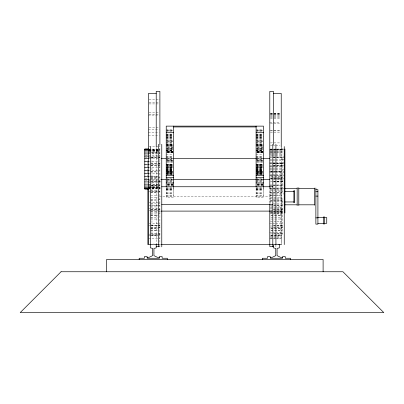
<?xml version="1.0" encoding="UTF-8"?>
<svg xmlns="http://www.w3.org/2000/svg" width="404" height="404" viewBox="0 0 404 404"><rect width="100%" height="100%" fill="white"/><g stroke="black" fill="none" stroke-linecap="round" stroke-linejoin="round"><path stroke-width="0.3" stroke-dasharray="2.02 1.52" d="M149.056 99.773L159.893 99.773M149.056 102.732L159.292 102.732M149.056 103.924L159.292 103.924M149.056 112.347L159.292 112.347M270.392 113.256L280.022 113.256M270.392 113.61L280.022 113.61M270.392 113.736L280.022 113.736M149.056 114.241L159.292 114.241M270.392 114.307L280.022 114.307M270.392 114.423L280.022 114.423M148.455 115.069L159.292 115.069M270.392 115.342L280.022 115.342M270.392 116.433L280.022 116.433M270.392 117.695L280.022 117.695M270.392 118.614L280.022 118.614M269.791 122.67L280.022 122.67M270.392 123.619L280.022 123.619M149.056 127.3L159.292 127.3M166.226 129.639L172.968 129.639M256.101 129.639L262.842 129.639M148.455 129.765L159.292 129.765M270.392 130.169L280.022 130.169M167.448 130.452L173.579 130.452M257.328 130.452L263.459 130.452M166.226 130.618L172.968 130.618M256.101 130.618L262.842 130.618M166.226 130.78L172.968 130.78M256.101 130.78L262.842 130.78M270.392 130.896L280.022 130.896M166.226 131.76L172.968 131.76M256.101 131.76L262.842 131.76M148.455 132.527L159.292 132.527M270.392 132.638L280.022 132.643M166.226 134.083L172.968 134.083M256.101 134.083L262.842 134.083M166.226 134.537L172.968 134.537M256.101 134.537L262.842 134.537M166.226 134.734L172.968 134.734M256.101 134.734L262.842 134.734M166.226 135.113L172.968 135.113M256.101 135.113L262.842 135.113M166.226 135.764L172.968 135.764M256.101 135.764L262.842 135.764M148.455 135.82L159.292 135.82M166.226 135.845L172.968 135.845M256.101 135.845L262.842 135.845M166.226 136.335L172.968 136.335M256.101 136.335L262.842 136.335M166.226 136.744L173.579 136.744M256.101 136.744L263.459 136.744M166.226 137.153L172.968 137.153M256.101 137.153L262.842 137.153M166.226 137.234L172.968 137.234M256.101 137.234L262.842 137.234M166.226 137.4L172.968 137.4M256.101 137.4L262.842 137.4M166.226 138.133L172.968 138.133M256.101 138.133L262.842 138.133M166.226 138.951L172.968 138.951M256.101 138.951L262.842 138.951M166.226 139.032L172.968 139.032M256.101 139.032L262.842 139.032M166.226 140.496L172.968 140.496M256.101 140.496L262.842 140.496M166.226 140.829L172.968 140.829M256.101 140.829L262.842 140.829M167.448 140.996L172.968 140.996M257.328 140.996L262.842 140.996M166.226 141.148L172.968 141.148M256.101 141.148L262.842 141.148M167.448 141.668L172.968 141.668M257.328 141.668L262.842 141.668M166.226 142.127L172.968 142.127M256.101 142.127L262.842 142.127M166.226 142.708L172.968 142.708M256.101 142.708L262.842 142.708M270.392 142.9L280.022 142.9M166.226 143.445L172.968 143.445M256.101 143.445L262.842 143.445M166.226 144.102L173.579 144.102M256.101 144.102L263.459 144.102M166.226 144.592L172.968 144.556M256.101 144.592L262.842 144.556M166.226 144.672L172.968 144.672M256.101 144.672L262.842 144.672M167.448 144.915L172.968 144.915M257.328 144.915L262.842 144.915M166.226 145.081L172.968 145.081M256.101 145.081L262.842 145.081M167.448 145.162L172.968 145.162M257.328 145.162L262.842 145.162M166.226 145.243L172.968 145.243M256.101 145.243L262.842 145.243M166.226 145.733L173.579 145.733M256.101 145.733L263.459 145.733M270.392 145.768L272.195 145.768M272.801 145.768L275.21 145.768M275.811 145.768L280.022 145.768M167.448 146.142L172.968 146.142M257.328 146.142L262.842 146.142M149.056 146.238L159.893 146.238M166.226 146.793L172.968 146.793M256.101 146.793L262.842 146.793M167.448 147.369L172.968 147.369M257.328 147.369L262.842 147.369M167.448 147.778L172.968 147.778M257.328 147.778L262.842 147.778M166.226 148.187L172.968 148.187M256.101 148.187L262.842 148.187M167.448 148.591L172.968 148.591M257.328 148.591L262.842 148.591M166.226 148.758L172.968 148.758M256.101 148.758L262.842 148.758M167.448 149L172.968 149M257.328 149L262.842 149M281.229 149L284.29 149M270.392 149.071L273.402 149.071M274.003 149.071L276.412 149.071M277.013 149.071L283.068 149.071M148.455 149.116L159.893 149.116M149.056 149.202L159.893 149.202M166.226 149.248L172.968 149.248M256.101 149.248L262.842 149.248M270.392 149.344L273.402 149.344M274.003 149.344L276.412 149.344M277.013 149.344L283.068 149.344M269.791 149.48L272.195 149.48M272.801 149.48L275.21 149.48M275.811 149.48L284.29 149.48M149.056 149.616L159.893 149.601M269.791 149.596L272.195 149.596M272.801 149.596L275.21 149.596M275.811 149.596L281.229 149.596M167.448 149.818L172.968 149.818M257.328 149.818L262.842 149.818M270.392 149.889L273.402 149.889M274.003 149.889L276.412 149.889M277.013 149.889L283.068 149.889M149.056 150.005L159.893 150.005M166.226 150.066L172.968 150.066M256.101 150.066L262.842 150.066M269.791 150.283L272.195 150.283M272.801 150.283L275.21 150.283M275.811 150.283L283.068 150.283M166.226 150.389L172.968 150.389M256.101 150.389L262.842 150.389M149.056 150.485L159.893 150.485M149.056 150.586L159.893 150.586M149.056 150.682L159.893 150.682M166.226 150.636L172.968 150.636M256.101 150.636L262.842 150.636M149.056 150.939L159.893 150.939M166.226 150.879L172.968 150.879M256.101 150.879L262.842 150.879M166.226 151.066L172.968 151.066M256.101 151.066L262.842 151.066M270.392 151.081L273.402 151.081M274.003 151.081L276.412 151.081M277.013 151.081L283.068 151.081M167.448 151.455L172.968 151.455M257.328 151.455L262.842 151.455M269.791 151.485L272.195 151.485M272.801 151.485L275.21 151.485M275.811 151.485L283.068 151.485M149.056 151.722L159.893 151.722M167.448 151.732L172.968 151.732M257.328 151.732L262.842 151.732M167.448 151.864L172.968 151.864M257.328 151.864L262.842 151.864M149.056 152.015L159.893 152.015M167.448 152.01L172.968 152.01M257.328 152.01L262.842 152.01M167.448 152.04L172.968 152.04M257.328 152.04L262.842 152.04M167.448 152.268L173.579 152.247M257.328 152.247L263.459 152.247M148.455 152.298L159.893 152.298M166.226 152.515L172.968 152.515M256.101 152.515L262.842 152.515M269.791 152.596L272.195 152.596M272.801 152.596L275.21 152.596M275.811 152.596L281.229 152.596M151.076 152.677L158.004 152.677M167.448 152.677L172.968 152.677M257.328 152.677L262.842 152.677M270.392 152.646L273.402 152.646M274.003 152.646L276.412 152.646M277.013 152.646L283.068 152.646M269.791 153.273L272.195 153.273M272.801 153.273L275.21 153.273M275.811 153.273L283.068 153.273M148.455 153.626L159.893 153.626M148.455 153.904L159.893 153.904M269.791 154.535L272.195 154.535M272.801 154.535L275.21 154.535M275.811 154.535L283.068 154.535M166.226 154.641L172.968 154.641M256.101 154.641L262.842 154.641M145.389 155.272L147.228 155.272M148.455 155.272L159.893 155.272M270.392 155.293L272.195 155.293M272.801 155.293L275.21 155.293M275.811 155.293L283.068 155.293M149.056 156.121L159.893 156.121M166.226 156.353L172.968 156.353M256.101 156.353L262.842 156.353M166.226 156.929L172.968 156.929M256.101 156.929L262.842 156.929M269.791 156.944L272.195 156.944M272.801 156.944L275.21 156.944M275.811 156.944L284.29 156.944M150.879 157.095L161.161 157.095M273.427 157.095L282.618 157.095L282.618 191.749L273.427 191.749M150.879 157.409L161.161 157.409M273.427 157.409L282.618 157.409M145.389 157.58L147.228 157.58M148.455 157.58L159.893 157.58M166.226 157.747L172.968 157.747M256.101 157.747L262.842 157.747M269.791 157.757L272.195 157.757M272.801 157.757L275.21 157.757M275.811 157.757L284.29 157.757M166.226 157.989L172.968 157.989M256.101 157.989L262.842 157.989M149.056 158.58L159.893 158.58M167.428 158.6L172.452 158.6M257.232 158.6L262.883 158.6M167.448 158.807L172.968 158.807M257.328 158.807L262.842 158.807M166.226 159.05L172.968 159.05M256.101 159.05L262.842 159.05M281.229 159.418L284.29 159.418M269.791 159.484L272.195 159.484M272.801 159.484L275.21 159.484M275.811 159.484L284.29 159.484M166.226 159.868L172.968 159.868M256.101 159.868L262.842 159.868M166.226 160.009L172.968 160.009M256.101 160.009L262.842 160.009M167.448 160.439L172.968 160.439M257.328 160.439L262.842 160.439M269.791 160.469L272.195 160.469M272.801 160.469L275.21 160.469M275.811 160.469L283.068 160.469M167.448 160.605L172.968 160.605M257.328 160.605L262.842 160.605M166.226 160.933L172.968 160.933M256.101 160.933L262.842 160.933M148.455 161.428L159.893 161.428M167.448 161.666L172.968 161.666M257.328 161.666L262.842 161.666M166.226 161.994L172.968 161.994M256.101 161.994L262.842 161.994M167.448 162.08L172.968 162.08M257.328 162.08L262.842 162.08M269.791 162.393L272.195 162.393M272.801 162.393L275.21 162.393M275.811 162.393L284.29 162.393M150.879 163.256L161.161 163.256M273.427 163.256L282.618 163.256M269.791 163.342L272.195 163.342M272.801 163.342L275.21 163.342M275.811 163.342L284.29 163.342M150.879 163.544L161.161 163.544M273.427 163.544L282.618 163.544M269.791 163.862L272.195 163.862M272.801 163.862L275.21 163.862M275.811 163.862L283.068 163.837M166.226 164.12L172.968 164.12M256.101 164.12L262.842 164.12M148.455 164.347L159.893 164.347M166.226 164.443L172.968 164.443M256.101 164.443L262.842 164.443M167.448 164.524L172.968 164.524M257.328 164.524L262.842 164.524M166.226 164.691L172.968 164.691M256.101 164.691L262.842 164.691M166.226 164.771L172.968 164.771M256.101 164.771L262.842 164.771M166.226 165.14L172.968 165.1M256.101 165.14L262.842 165.1M269.791 165.393L272.195 165.393M272.801 165.393L275.21 165.393M275.811 165.393L284.29 165.393M167.448 165.584L172.968 165.584L166.226 165.589M257.328 165.584L262.842 165.584L256.101 165.589M150.879 165.766L161.161 165.766M273.427 165.766L282.618 165.766M150.879 165.852L161.161 165.852M166.226 165.918L172.968 165.842M256.101 165.918L262.842 165.918M273.427 165.852L282.618 165.852M166.226 166.241L172.968 166.241M256.101 166.241L262.842 166.241M269.791 166.433L272.195 166.433M272.801 166.433L275.21 166.433M275.811 166.433L283.068 166.433M166.226 166.569L172.968 166.569M256.101 166.569L262.842 166.569M167.448 166.701L172.968 166.701M257.328 166.701L262.842 166.701M269.791 166.948L272.195 166.948M272.801 166.948L275.21 166.948M275.811 166.948L281.229 166.948M166.226 167.14L172.968 167.14M256.101 167.14L262.842 167.14M166.226 167.221L172.968 167.221M256.101 167.221L262.842 167.221M148.455 167.468L159.893 167.468M166.226 167.468L172.968 167.468M256.101 167.468L262.842 167.468M167.448 167.63L172.968 167.63M257.328 167.63L262.842 167.63M166.226 167.827L173.579 167.796M256.101 167.827L263.459 167.796M269.791 168.513L272.195 168.513M272.801 168.513L275.21 168.513M275.811 168.513L283.068 168.513M166.226 168.609L172.968 168.609M256.101 168.609L262.842 168.609M166.226 168.695L172.968 168.695M256.101 168.695L262.842 168.695M166.226 168.776L172.968 168.776M256.101 168.776L262.842 168.776M166.226 169.266L172.968 169.266M256.101 169.266L262.842 169.266M166.226 169.508L172.968 169.508M256.101 169.508L262.842 169.508M269.791 169.529L272.195 169.529M272.801 169.529L275.21 169.529M275.811 169.529L284.29 169.529M166.226 169.837L172.968 169.837M256.101 169.837L262.842 169.837M166.226 169.917L172.968 169.917M256.101 169.917L262.842 169.917M166.226 170.084L172.968 170.084M256.101 170.084L262.842 170.084M166.226 170.281L172.968 170.281M256.101 170.281L262.842 170.281M166.226 170.407L172.968 170.407M256.101 170.407L262.842 170.407M148.455 170.574L159.893 170.574M166.226 170.655L172.968 170.655M256.101 170.655L262.842 170.655M166.226 170.983L172.968 170.983M256.101 170.983L262.842 170.983M269.791 171.089L272.195 171.089M272.801 171.089L275.21 171.089M275.811 171.089L281.229 171.089M166.226 171.225L172.968 171.225M256.101 171.225L262.842 171.225M167.448 171.473L172.968 171.473M257.328 171.473L262.842 171.473M167.448 171.478L172.968 171.478M257.328 171.478L262.842 171.478M269.791 171.644L272.195 171.644M272.801 171.644L275.21 171.644M275.811 171.644L284.29 171.644M150.743 171.68L158.095 171.68M270.973 171.68L281.8 171.68M166.226 171.796L172.968 171.796M256.101 171.796L262.842 171.796M166.226 171.882L172.968 171.882M256.101 171.882L262.842 171.882M150.743 171.937L158.095 171.937M270.973 171.937L281.8 171.937M166.226 172.084L172.968 172.084M256.101 172.084L262.842 172.084M166.226 172.291L172.968 172.291M256.101 172.291L262.842 172.291M269.791 172.649L272.195 172.649M272.801 172.649L275.21 172.649M275.811 172.649L284.29 172.649M167.448 172.695L172.968 172.695M257.328 172.695L262.842 172.695M167.448 172.862L172.968 172.862M257.328 172.862L262.842 172.862M166.226 172.942L172.968 172.942M256.101 172.942L262.842 172.942M166.226 173.104L172.968 173.104M256.101 173.104L262.842 173.104M166.226 173.271L172.968 173.271M256.101 173.271L262.842 173.271M166.226 173.513L172.968 173.513M256.101 173.513L262.842 173.513M149.056 173.695L159.893 173.695M167.448 173.68L172.968 173.68M257.328 173.68L262.842 173.68M166.226 174.003L172.968 174.003M256.101 174.003L262.842 174.003M166.226 174.003L172.968 174.084M256.101 174.084L262.842 174.084M167.448 174.169L172.968 174.169M257.328 174.169L262.842 174.169M270.392 174.18L272.195 174.18M272.801 174.18L275.21 174.18M275.811 174.18L283.068 174.2M166.226 174.331L172.968 174.331M256.101 174.331L262.842 174.331M269.791 175.376L272.195 175.376M272.801 175.376L275.21 175.376M275.811 175.376L284.29 175.376M270.392 175.649L273.402 175.649M274.003 175.649L276.412 175.649M277.013 175.649L283.068 175.649M149.056 176.609L159.893 176.609M150.743 176.816L158.095 176.816M270.973 176.816L281.8 176.816M150.743 177.053L158.095 177.053M270.973 177.053L281.8 177.053M150.879 177.204L161.161 177.204M273.427 177.204L282.618 177.204M166.226 178.417L173.579 178.417M256.101 178.417L263.459 178.417M145.389 178.618L147.228 178.618M270.392 178.563L273.402 178.563M274.003 178.563L276.412 178.563M277.013 178.563L283.068 178.563M269.791 178.886L272.195 178.886M272.801 178.886L275.21 178.886M275.811 178.886L284.29 178.886M150.743 178.906L158.095 178.906M270.973 178.906L281.8 178.906M150.743 178.977L158.095 178.977M270.973 178.977L281.8 178.977M166.226 179.315L172.968 179.315M256.101 179.315L262.842 179.315M149.056 179.457L160.545 179.442M167.428 179.437L172.452 179.437M257.232 179.437L262.883 179.437M273.427 179.442L282.618 179.442M167.448 179.699L172.968 179.699M257.328 179.699L262.842 179.699M167.448 180.027L172.968 180.027M257.328 180.027L262.842 180.027M145.389 180.462L147.228 180.462M148.455 180.462L159.893 180.462M166.226 180.851L172.968 180.851M256.101 180.851L262.842 180.851M166.226 181.032L172.968 181.032M256.101 181.032L262.842 181.032M270.392 181.487L273.402 181.487M274.003 181.487L276.412 181.487M277.013 181.487L283.068 181.487M166.226 181.603L172.968 181.603M256.101 181.603L262.842 181.603M150.879 181.82L161.161 181.82M273.427 181.82L282.618 181.82M150.879 181.881L161.161 181.881M273.427 181.881L282.618 181.881M149.056 181.921L161.161 181.916M273.427 181.916L282.618 181.916M148.455 182.77L159.893 182.77M167.448 183.972L173.579 183.972M257.328 183.972L263.459 183.972M167.448 184.052L172.968 184.052M257.328 184.052L262.842 184.052M149.056 184.138L159.893 184.138M167.448 184.179L172.968 184.179M257.328 184.179L262.842 184.179M149.056 184.31L159.893 184.31M167.448 184.537L172.968 184.537M257.328 184.537L262.842 184.537M167.448 184.79L172.968 184.79M257.328 184.79L262.842 184.79M269.791 184.987L284.29 184.987M151.076 185.36L158.004 185.36M167.448 185.36L173.579 185.36M257.328 185.36L263.459 185.36M269.791 185.441L272.195 185.441M272.801 185.441L275.21 185.441M275.811 185.441L281.229 185.441M150.879 185.613L161.161 185.613M273.427 185.613L282.618 185.613M148.455 185.739L159.893 185.739M167.448 185.769L172.968 185.769M257.328 185.769L262.842 185.769M149.056 186.027L159.893 186.027M149.056 186.32L159.893 186.32M149.056 187.102L159.893 187.102M149.056 187.36L159.893 187.36M149.056 187.537L159.893 187.537L148.455 187.552M166.226 187.648L173.579 187.648M256.101 187.648L263.459 187.648M148.455 188.037L161.161 188.032M273.427 188.032L282.618 188.032M166.226 188.224L173.579 188.224M256.101 188.224L263.459 188.224M269.791 188.244L272.195 188.244M272.801 188.244L275.21 188.244M275.811 188.244L284.29 188.244M148.455 188.436L159.893 188.426M269.791 188.441L281.8 188.436M166.226 188.628L173.579 188.623M256.101 188.623L263.459 188.628M148.455 188.84L159.893 188.835M148.455 188.926L159.893 188.926M166.226 189.244L173.579 189.244M256.101 189.244L263.459 189.244M166.226 189.446L173.579 189.446M256.101 189.446L263.459 189.446M269.791 189.471L273.402 189.471M274.003 189.471L276.412 189.471M277.013 189.471L283.068 189.471M166.226 189.855L173.579 189.855M256.101 189.855L263.459 189.855M150.743 190.299L158.095 190.299M270.362 190.299L281.8 190.299M166.226 190.425L173.579 190.425M256.101 190.425L263.459 190.425M150.879 191.749L161.161 191.749M148.455 191.804L159.893 191.804M150.743 192.284L158.095 192.284M269.791 192.269L281.8 192.284M150.743 192.365L158.095 192.365M269.791 192.415L284.275 192.415M166.226 192.673L173.579 192.673M256.101 192.673L263.459 192.673M166.226 193.122L173.579 193.122M256.101 193.122L263.459 193.122M166.226 193.859L173.579 193.859M256.101 193.859L263.459 193.859M269.791 193.94L272.195 193.94M272.801 193.94L275.21 193.94M275.811 193.94L284.29 193.94M166.226 195.127L173.579 195.127M256.101 195.127L263.459 195.127M269.791 195.142L272.195 195.142M272.801 195.142L275.21 195.142M275.811 195.142L281.229 195.142M150.743 195.445L158.095 195.445M270.362 195.445L281.8 195.445M166.226 195.985L173.579 195.985M256.101 195.985L263.459 195.985M159.322 196.394L270.362 196.394M150.743 197.46L158.095 197.46M270.362 197.46L281.8 197.46M269.791 198.127L273.402 198.127M274.003 198.127L276.412 198.127M277.013 198.127L283.068 198.127M150.879 199.404L161.161 199.404M273.427 199.404L282.618 199.404L282.618 234.057L273.427 234.057M150.743 200.556L158.095 200.556M270.362 200.556L281.8 200.556M269.791 200.874L283.017 200.874M269.791 201.485L273.402 201.485M274.003 201.485L276.412 201.485M277.013 201.485L284.29 201.485M149.056 202.247L159.893 202.247M150.879 203.116L161.161 203.116M273.427 203.116L282.618 203.116M274.003 204.929L276.412 204.929M277.013 204.929L284.29 204.929M149.056 205.383L159.893 205.383M270.392 205.404L273.402 205.404M274.003 205.404L276.412 205.404M277.013 205.404L281.229 205.404M150.879 205.535L161.161 205.54M273.427 205.535L282.618 205.54M150.743 206.934L158.095 206.934M270.973 206.934L281.8 206.934M270.392 207.873L273.402 207.873M274.003 207.873L276.412 207.873M277.013 207.873L281.229 207.873M148.455 208.277L159.893 208.277M270.392 208.6L273.402 208.6M274.003 208.6L276.412 208.6M277.013 208.6L283.068 208.6M150.879 209.232L161.161 209.232M273.427 209.267L282.618 209.232M150.879 209.328L161.161 209.328M273.427 209.328L282.618 209.328M150.743 210.029L158.095 210.029M270.973 210.029L281.8 210.029M149.056 210.742L159.893 210.742M270.392 210.853L273.402 210.853M274.003 210.853L276.412 210.853M277.013 210.853L283.068 210.853M159.322 211.1L160.58 211.1M269.791 211.135L272.195 211.135M272.801 211.135L275.21 211.135M275.811 211.135L281.229 211.135M150.879 211.711L160.545 211.711M273.427 211.711L282.618 211.711M270.392 211.827L273.402 211.827M274.003 211.827L276.412 211.827M277.013 211.827L283.068 211.827M150.743 212.049L158.095 212.044M270.973 212.049L281.8 212.044M270.392 212.63L273.402 212.63M274.003 212.63L276.412 212.63M277.013 212.63L283.068 212.63M269.791 212.984L283.017 212.984M270.392 213.6L273.402 213.6M274.003 213.6L276.412 213.6M277.013 213.6L281.229 213.6M150.879 213.948L161.161 213.948M273.427 213.948L282.618 213.948M150.743 215.13L158.095 215.155M270.973 215.13L281.8 215.155M150.743 215.206L158.095 215.206M270.973 215.206L281.8 215.206M150.743 217.19L158.095 217.19M270.973 217.19L281.8 217.19M150.743 219.054L158.095 219.054M270.973 219.054L281.8 219.054M270.392 221.604L273.402 221.604M274.003 221.604L276.412 221.604M277.013 221.604L281.229 221.604M269.791 223.498L272.195 223.498M272.801 223.498L275.21 223.498M275.811 223.498L281.229 223.498M149.056 223.801L159.893 223.801M150.879 225.301L161.161 225.301M273.427 225.301L282.618 225.301M150.879 225.382L161.161 225.382M273.427 225.382L282.618 225.382M148.455 225.69L159.893 225.69M270.392 225.998L273.402 225.998M274.003 225.998L276.412 225.998M277.013 225.998L281.229 225.998M150.879 227.603L161.161 227.603M273.427 227.603L282.618 227.603M150.879 227.891L161.161 227.891M270.392 227.896L282.618 227.891M150.743 228.518L158.095 228.518M270.973 228.518L281.8 228.518M150.743 228.583L158.095 228.583M270.973 228.583L281.8 228.583M150.743 230.437L158.095 230.437M270.973 230.437L281.8 230.437M150.743 230.679L158.095 230.679M270.973 230.679L281.8 230.679M269.791 232.734L272.195 232.734M272.801 232.734L275.21 232.734M275.811 232.734L281.229 232.734M150.879 233.744L161.161 233.744M273.427 233.744L282.618 233.744M270.392 233.921L273.402 233.921M274.003 233.921L276.412 233.921M277.013 233.921L281.229 233.921M150.879 234.057L161.161 234.057M148.455 234.113L159.893 234.113M148.455 235.305L159.893 235.305M270.392 235.507L273.402 235.507M274.003 235.507L276.412 235.507M277.013 235.507L281.229 235.507M150.743 235.552L158.095 235.552M270.973 235.552L281.8 235.552M150.743 235.815L158.095 235.815M270.973 235.815L281.8 235.815M270.392 236.31L273.402 236.31M274.003 236.31L276.412 236.31M277.013 236.31L281.229 236.31M270.392 237.794L273.402 237.794M274.003 237.794L276.412 237.794M277.013 237.794L281.229 237.794M270.392 238.198L273.402 238.198M274.003 238.198L276.412 238.198M277.013 238.198L281.229 238.198M148.455 238.269L159.893 238.269M269.791 238.471L272.195 238.471M272.801 238.471L275.21 238.471M275.811 238.471L281.229 238.471M159.368 244.602L160.625 244.602M281.8 162.893L281.8 244.602M281.229 147.162L281.229 244.602M280.164 171.68L280.164 200.556M280.164 206.934L280.164 235.815M275.917 244.97L275.917 246.849M270.362 187.148L270.362 203.747M269.791 186.996L269.791 204.813M263.459 186.941L263.459 197.374L256.101 197.374L256.101 186.941M173.579 186.941L173.579 197.374L166.226 197.374L166.226 186.941M159.893 144.718L159.893 246.112M156.217 147.571L156.217 243.637M151.965 157.095L151.965 191.749M151.965 199.404L151.965 234.057M147.228 160.439L147.228 160.731M147.228 161.59L147.228 164.731M147.228 165.246L147.228 170.685M147.228 171.24L147.228 176.452M147.228 177.306L147.228 177.598"/><path stroke-width="0.61" d="M150.333 244.602L153.273 244.213L158.737 244.602M156.217 93.44L148.455 93.44L148.455 244.602L150.243 244.602M273.468 93.44L281.229 93.44L281.229 147.162M173.579 126.942L256.101 126.942M166.226 132.335L173.579 132.335M256.101 132.335L263.459 132.335M148.455 149L144.778 149L144.778 189.037L148.455 189.037M144.778 149.207L148.455 149.207M144.778 149.616L148.455 149.616M144.778 150.682L148.455 150.682M144.778 152.015L148.455 152.015M144.778 153.904L148.455 153.904M144.778 156.121L148.455 156.121M144.778 158.58L148.455 158.58M161.146 158.6L166.17 158.6M173.71 158.6L256.601 158.6M263.509 158.6L269.791 158.6M144.778 161.428L148.455 161.428M144.778 164.347L148.455 164.347M144.778 167.468L148.455 167.468M144.778 170.574L148.455 170.574M144.778 173.695L148.455 173.695M166.226 175.558L173.579 175.558M256.101 175.558L263.459 175.558M144.778 176.609L148.455 176.609M166.226 177.437L173.579 177.437M256.101 177.437L263.459 177.437M144.778 179.457L148.455 179.457M161.146 179.437L166.17 179.437M173.71 179.437L256.601 179.437M263.509 179.437L269.791 179.437M144.778 181.921L148.455 181.921M166.226 182.911L173.579 182.911M256.101 182.911L263.459 182.911M144.778 184.138L148.455 184.138M144.778 186.027L148.455 186.027M161.772 186.749L272.811 186.749M144.778 187.36L148.455 187.36M144.778 188.426L148.455 188.426M284.906 188.471L297.162 188.471M298.793 188.471L314.322 188.471M144.778 188.835L148.455 188.835M315.872 189.698L317.913 189.698L317.913 224.124L315.872 224.124L315.872 188.062M284.906 191.334L293.895 191.334M315.872 191.733L317.913 191.733M315.872 196.102L317.913 196.102M284.906 201.955L293.895 201.955M161.772 204.399L272.811 204.399M284.906 204.813L297.162 204.813M298.793 204.813L314.322 204.813M161.211 211.1L270.362 211.1M317.913 217.589L323.634 217.589M324.695 217.589L326.74 217.589L326.74 223.306L324.695 223.306M315.872 217.847L317.913 217.847M317.913 223.306L323.634 223.306M161.257 244.602L272.836 244.602M278.841 244.602L281.229 244.602M156.217 246.642L159.893 246.642M273.468 246.642L269.791 246.642L269.791 203.954M147.147 257.287L149.187 257.287L152.621 255.651L152.621 248.379L150.333 247.889L150.333 146.551M159.403 257.287L157.358 257.287L153.929 255.651L153.929 248.379L156.217 247.889L156.217 243.996M270.281 257.287L272.321 257.287L275.755 255.651L275.755 248.379L273.468 247.889L273.468 244.602L276.407 244.213L279.351 244.602L279.351 247.889L277.063 248.379L277.063 255.651L280.492 257.287L282.537 257.287M324.695 216.771L324.695 224.124M323.634 216.771L323.634 224.124M323.104 271.751L323.104 259.494L106.575 259.494L106.575 271.751M314.322 188.062L314.322 205.222M298.793 187.698L298.793 205.586M297.162 187.698L297.162 205.586M294.708 190.516L294.708 202.773M293.895 190.516L293.895 202.773M290.501 259.494L290.501 258.267L285.274 258.267L285.274 256.631L282.537 256.631L282.537 258.267L270.281 258.267L270.281 256.631L267.544 256.631L267.544 258.267L262.312 258.267L262.312 259.494M284.906 149L284.906 212.984M284.249 146.551L284.249 244.602M275.917 144.304L275.917 244.602M273.468 144.561L273.468 91.4L269.791 91.4L269.791 187.143M272.811 144.304L272.811 246.849M263.459 187.057L263.459 126.124L166.226 126.124L166.226 187.057M256.101 126.124L256.101 187.057M173.579 126.124L173.579 187.057M167.367 259.494L167.367 258.267L162.14 258.267L162.14 256.631L159.403 256.631L159.403 258.267L147.147 258.267L147.147 256.631L144.41 256.631L144.41 258.267L139.178 258.267L139.178 259.494M161.772 144.304L161.772 246.849M159.893 144.718L159.893 91.4L156.217 91.4L156.217 147.056M158.666 144.304L158.666 246.849M147.879 188.688L147.879 244.602M61.055 271.751L20.2 312.6L383.8 312.6L342.946 271.751L61.055 271.751"/></g></svg>
